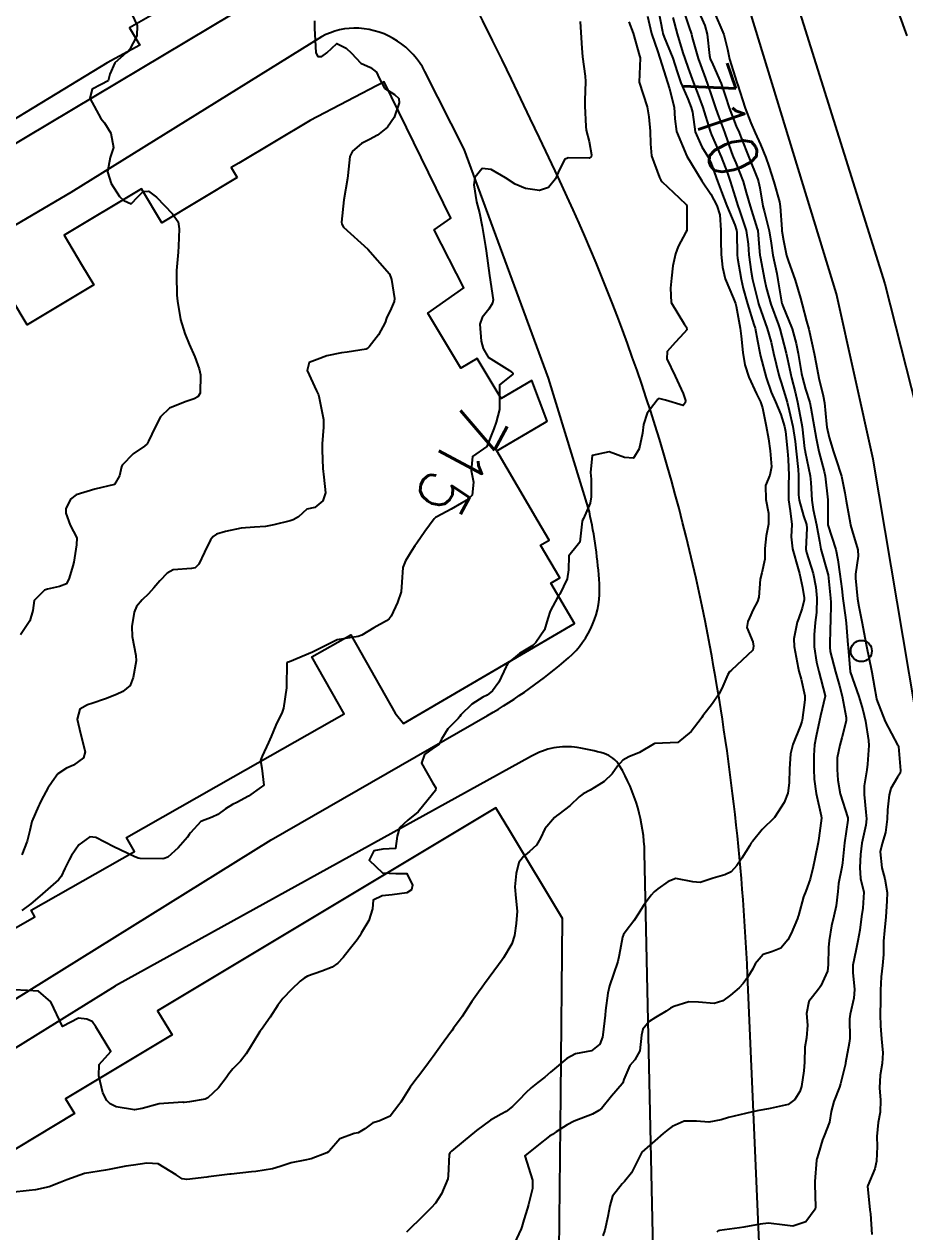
# Model space of a CAD drawing. Header units: metres. Extents: x 286371 to 293043, y 7462578 to 7466404.
# Drawn here: x 290000.8 to 290072.8, y 7464101.8 to 7464200.6 of the extents above; entities that cross this region are included whole.
import ezdxf
from ezdxf.enums import TextEntityAlignment as Align

# ---------------------------------------------------------------- set-up
doc = ezdxf.new("R2010")
doc.units = ezdxf.units.M
doc.header["$MEASUREMENT"] = 0
for name, color, linetype in [('Cotas', 45, 'Continuous'), ('Curvas de Nivel 1m', 11, 'Continuous'), ('Curvas de Nivel 5m', 15, 'Continuous'), ('Edificações', 30, 'Continuous'), ('Linha Férrea', 20, 'Continuous'), ('Postes', 20, 'Continuous'), ('Vias primárias', 230, 'Continuous')]:
    doc.layers.add(name, color=color, linetype=linetype)
doc.styles.add('Style-STANDARD', font='STANDARD.shx')

msp = doc.modelspace()

# ---------------------------------------------------------------- linework, layer by layer
at = {"layer": 'Curvas de Nivel 1m', "flags": 128}
for points, elevation in [([(290009.171, 7464202.322), (290010.028, 7464200.501), (290009.979, 7464199.654), (290009.393, 7464198.51), (290009.262, 7464198.362), (290009.11, 7464198.263), (290008.178, 7464197.449), (290007.765, 7464196.534), (290007.639, 7464195.973), (290007.071, 7464195.69), (290006.329, 7464195.291), (290006.139, 7464194.558), (290007.029, 7464192.907), (290007.329, 7464192.54), (290007.855, 7464191.688), (290008.09, 7464190.528), (290007.808, 7464189.706), (290007.582, 7464188.535), (290007.888, 7464187.592), (290008.58, 7464186.52), (290008.929, 7464186.192), (290009.511, 7464185.92), (290010.08, 7464186.497), (290010.497, 7464186.935), (290010.941, 7464186.945), (290011.605, 7464186.474), (290012.914, 7464185.087), (290013.357, 7464184.448), (290013.459, 7464183.883), (290013.395, 7464182.447), (290013.365, 7464181.948), (290013.244, 7464180.448), (290013.224, 7464180.063), (290013.254, 7464178.448), (290013.301, 7464177.952), (290013.559, 7464176.443), (290013.911, 7464175.293), (290014.273, 7464174.432), (290014.733, 7464173.386), (290015.095, 7464172.419), (290015.194, 7464171.93), (290015.179, 7464170.417), (290014.987, 7464170.113), (290014.677, 7464169.949), (290013.954, 7464169.719), (290012.665, 7464169.201), (290011.931, 7464168.475), (290011.477, 7464167.647), (290010.947, 7464166.49), (290010.827, 7464166.285), (290010.618, 7464166.073), (290009.675, 7464165.442), (290008.791, 7464164.521), (290008.732, 7464164.382), (290008.581, 7464163.667), (290008.147, 7464162.955), (290006.564, 7464162.554), (290005.029, 7464162.106), (290004.551, 7464161.743), (290004.174, 7464160.956), (290004.167, 7464160.59), (290004.52, 7464159.628), (290005.069, 7464158.576), (290005.064, 7464158.008), (290004.822, 7464156.579), (290004.757, 7464156.292), (290004.455, 7464155.289), (290004.222, 7464154.813), (290003.654, 7464154.596), (290002.668, 7464154.384), (290002.439, 7464154.307), (290001.601, 7464153.452), (290001.475, 7464152.629), (290001.247, 7464151.786), (290000.465, 7464150.643)], 717), ([(290052.648, 7464201.852), (290052.984, 7464200.01), (290053.026, 7464199.846), (290053.14, 7464199.55), (290053.828, 7464197.834), (290054.203, 7464196.717), (290054.504, 7464195.823), (290055.055, 7464194.516), (290055.345, 7464193.81), (290055.437, 7464193.409), (290055.664, 7464191.805), (290056.208, 7464190.584), (290056.704, 7464189.789), (290056.976, 7464189.217), (290057.498, 7464187.776), (290057.815, 7464186.897), (290058.266, 7464185.764), (290058.901, 7464184.189), (290059.055, 7464183.752), (290059.083, 7464183.56), (290059.112, 7464181.751), (290059.136, 7464181.474), (290059.416, 7464179.746), (290059.58, 7464178.986), (290059.935, 7464177.737), (290060.475, 7464176.032), (290060.561, 7464175.728), (290060.759, 7464174.701), (290060.953, 7464173.721), (290061.01, 7464173.45), (290061.469, 7464171.713), (290061.889, 7464170.514), (290062.236, 7464169.701), (290062.664, 7464168.684), (290062.972, 7464167.69), (290063.045, 7464167.282), (290063.215, 7464165.685), (290063.271, 7464165.018), (290063.318, 7464163.683), (290063.298, 7464162.959), (290063.297, 7464161.683), (290063.426, 7464160.796), (290063.564, 7464159.679), (290063.53, 7464158.658), (290063.616, 7464157.678), (290064.083, 7464156.057), (290064.192, 7464155.669), (290064.447, 7464154.504), (290064.58, 7464153.662), (290064.579, 7464153.515), (290064.422, 7464152.829), (290064.113, 7464151.965), (290064.013, 7464151.67), (290063.74, 7464150.318), (290063.76, 7464149.674), (290064.08, 7464147.937), (290064.141, 7464147.667), (290064.334, 7464147.023), (290064.645, 7464145.659), (290064.646, 7464145.323), (290064.411, 7464143.663), (290064.388, 7464143.557), (290064.277, 7464143.22), (290063.655, 7464141.676), (290063.46, 7464140.898), (290063.386, 7464139.687), (290063.355, 7464138.539), (290063.239, 7464137.689), (290062.944, 7464136.932), (290062.164, 7464135.704), (290061.142, 7464134.721), (290060.342, 7464133.731), (290060.256, 7464133.608), (290060.127, 7464133.393), (290059.494, 7464132.356), (290059.062, 7464131.75), (290058.598, 7464131.253), (290058.089, 7464130.992), (290057.123, 7464130.739), (290056.076, 7464130.38), (290055.464, 7464130.416), (290054.087, 7464130.688), (290053.461, 7464130.456), (290052.618, 7464129.846), (290052.32, 7464129.6), (290052.066, 7464129.342), (290051.43, 7464128.487), (290051.066, 7464127.869), (290050.658, 7464127.248), (290050.015, 7464126.411), (290049.79, 7464126.106), (290049.707, 7464125.889), (290049.459, 7464124.418), (290049.343, 7464123.894), (290048.993, 7464122.864), (290048.663, 7464121.904), (290048.528, 7464121.313), (290048.339, 7464119.908), (290048.296, 7464119.521), (290048.118, 7464117.911), (290048.079, 7464117.713), (290047.872, 7464117.144), (290047.182, 7464116.607), (290045.86, 7464116.344), (290045.156, 7464115.958), (290043.837, 7464114.838), (290043.371, 7464114.451), (290042.786, 7464114), (290042.248, 7464113.578), (290041.811, 7464113.169), (290041.252, 7464112.573), (290040.716, 7464112.031), (290040.189, 7464111.638), (290039.785, 7464111.412), (290038.916, 7464110.918), (290037.764, 7464110.074), (290036.675, 7464109.166), (290035.738, 7464108.383), (290035.595, 7464108.247), (290035.531, 7464108.107), (290035.459, 7464106.357), (290035.418, 7464106.109), (290034.903, 7464104.899), (290034.412, 7464104.123), (290034.063, 7464103.734), (290033.662, 7464103.334), (290033.053, 7464102.743), (290032.444, 7464102.152), (290032.043, 7464101.753)], 712), ([(290055.87, 7464201.804), (290056.445, 7464200.504), (290056.653, 7464199.792), (290056.838, 7464198.06), (290056.9, 7464197.787), (290057.097, 7464197.319), (290057.778, 7464195.774), (290058.131, 7464194.695), (290058.432, 7464193.764), (290059.022, 7464192.28), (290059.257, 7464191.751), (290059.439, 7464191.317), (290060.06, 7464189.738), (290060.779, 7464187.905), (290060.838, 7464187.726), (290060.946, 7464187.214), (290061.212, 7464185.72), (290061.302, 7464185.335), (290061.714, 7464183.712), (290061.89, 7464182.698), (290062.027, 7464181.707), (290062.331, 7464180.213), (290062.432, 7464179.7), (290062.766, 7464177.734), (290062.777, 7464177.695), (290062.803, 7464177.628), (290063.611, 7464175.682), (290063.939, 7464174.494), (290064.095, 7464173.674), (290064.359, 7464172.03), (290064.432, 7464171.669), (290064.7, 7464170.736), (290065.031, 7464169.659), (290065.123, 7464169.21), (290065.386, 7464167.653), (290065.551, 7464166.73), (290065.778, 7464165.647), (290066.219, 7464164.011), (290066.296, 7464163.639), (290066.511, 7464161.679), (290066.515, 7464161.635), (290066.524, 7464159.634), (290067.175, 7464157.624), (290067.324, 7464156.78), (290067.506, 7464155.619), (290067.667, 7464154.395), (290067.755, 7464153.615), (290067.972, 7464152.049), (290068.017, 7464151.61), (290068.158, 7464149.827), (290068.177, 7464149.607), (290068.344, 7464147.604), (290069.047, 7464145.593), (290069.375, 7464144.511), (290069.589, 7464143.585), (290069.848, 7464141.993), (290069.863, 7464141.58), (290069.766, 7464140.047), (290069.704, 7464139.582), (290069.498, 7464138.285), (290069.49, 7464137.585), (290069.632, 7464136.116), (290069.689, 7464135.581), (290069.635, 7464135.073), (290069.286, 7464133.591), (290069.182, 7464132.665), (290069.134, 7464131.594), (290069.196, 7464130.707), (290069.46, 7464129.594), (290069.375, 7464128.263), (290069.272, 7464127.596), (290069.135, 7464126.48), (290068.977, 7464125.6), (290068.816, 7464124.778), (290068.573, 7464123.605), (290068.552, 7464123.019), (290068.691, 7464121.603), (290068.638, 7464120.899), (290068.338, 7464119.608), (290068.299, 7464119.217), (290068.308, 7464117.608), (290068.268, 7464117.218), (290067.968, 7464115.613), (290067.948, 7464115.518), (290067.846, 7464115.086), (290067.556, 7464113.891), (290067.472, 7464113.62), (290066.998, 7464112.435), (290066.784, 7464111.63), (290066.654, 7464110.758), (290066.221, 7464109.638), (290066.077, 7464109.322), (290065.742, 7464108.202), (290065.623, 7464107.759), (290065.602, 7464107.646), (290065.452, 7464105.904), (290065.453, 7464105.648), (290065.501, 7464103.823), (290065.477, 7464103.647), (290064.721, 7464102.595), (290063.653, 7464102.259), (290063.008, 7464102.33), (290061.656, 7464102.482), (290060.967, 7464102.402), (290059.65, 7464102.161), (290059.281, 7464102.109), (290057.646, 7464101.891), (290057.545, 7464101.866), (290057.449, 7464101.767)], 709), ([(290057.173, 7464201.728), (290058.02, 7464199.771), (290058.31, 7464198.577), (290058.467, 7464197.764), (290059.075, 7464195.849), (290059.109, 7464195.754), (290059.127, 7464195.7), (290059.748, 7464193.744), (290060.217, 7464192.546), (290060.578, 7464191.731), (290061, 7464190.772), (290061.432, 7464189.718), (290061.685, 7464189.002), (290062.106, 7464187.707), (290062.56, 7464186.07), (290062.62, 7464185.699), (290062.742, 7464183.852), (290062.758, 7464183.696), (290062.882, 7464182.917), (290063.139, 7464181.69), (290063.268, 7464181.278), (290063.836, 7464179.679), (290064.282, 7464178.202), (290064.422, 7464177.67), (290064.784, 7464176.314), (290064.956, 7464175.662), (290065.02, 7464175.411), (290065.395, 7464173.655), (290065.552, 7464172.832), (290065.782, 7464171.648), (290066.123, 7464170.206), (290066.231, 7464169.641), (290066.413, 7464167.874), (290066.443, 7464167.637), (290066.632, 7464166.805), (290066.985, 7464165.629), (290067.182, 7464165.049), (290067.637, 7464163.619), (290067.92, 7464162.257), (290068.019, 7464161.612), (290068.337, 7464159.797), (290068.38, 7464159.607), (290068.517, 7464159.164), (290068.96, 7464157.597), (290068.99, 7464157.093), (290068.778, 7464155.6), (290068.776, 7464155.283), (290068.955, 7464153.597), (290069.048, 7464152.972), (290069.334, 7464151.59), (290069.556, 7464150.417), (290069.71, 7464149.584), (290070.066, 7464147.861), (290070.12, 7464147.578), (290070.325, 7464146.334), (290070.46, 7464145.572), (290070.504, 7464145.378), (290071.208, 7464143.561), (290072.255, 7464141.581), (290072.274, 7464141.544), (290072.284, 7464141.514), (290072.467, 7464139.541), (290072.433, 7464139.328), (290072.213, 7464138.98), (290071.682, 7464138.064), (290071.532, 7464137.554), (290071.392, 7464136.33), (290071.366, 7464135.556), (290071.24, 7464134.455), (290070.948, 7464133.562), (290070.802, 7464132.876), (290070.942, 7464131.562), (290071.192, 7464130.673), (290071.358, 7464129.559), (290071.34, 7464128.845), (290071.258, 7464127.566), (290071.14, 7464126.445), (290071.076, 7464125.568), (290071.069, 7464124.487), (290070.998, 7464123.569), (290070.877, 7464122.654), (290070.823, 7464121.571), (290070.827, 7464120.675), (290070.81, 7464119.571), (290070.82, 7464118.651), (290070.909, 7464117.569), (290071.015, 7464116.419), (290070.967, 7464115.568), (290070.803, 7464114.606), (290070.738, 7464113.571), (290070.816, 7464112.562), (290070.801, 7464111.569), (290070.624, 7464110.729), (290070.526, 7464109.573), (290070.552, 7464108.773), (290070.491, 7464107.573), (290070.354, 7464106.945), (290069.775, 7464105.583), (290069.765, 7464105.522), (290069.957, 7464103.58), (290069.995, 7464103.244), (290070.116, 7464101.577)], 708), ([(290051.762, 7464201.269), (290052.102, 7464199.86), (290052.605, 7464198.369), (290052.783, 7464197.849), (290053.093, 7464196.808), (290053.399, 7464195.84), (290053.566, 7464195.337), (290053.942, 7464193.831), (290053.996, 7464192.864), (290054.145, 7464191.827), (290054.984, 7464189.814), (290056.197, 7464187.796), (290056.938, 7464186.718), (290057.435, 7464185.777), (290057.668, 7464185.018), (290057.774, 7464183.771), (290057.756, 7464182.896), (290057.783, 7464181.771), (290057.892, 7464180.725), (290058.112, 7464179.765), (290058.81, 7464178.179), (290058.965, 7464177.752), (290059.015, 7464177.537), (290059.353, 7464175.746), (290059.435, 7464175.074), (290059.55, 7464173.742), (290059.723, 7464172.746), (290060.044, 7464171.734), (290060.694, 7464170.361), (290061.004, 7464169.72), (290061.178, 7464169.213), (290061.46, 7464167.712), (290061.663, 7464166.679), (290061.804, 7464165.707), (290061.917, 7464164.382), (290061.771, 7464163.707), (290061.423, 7464162.86), (290061.448, 7464161.711), (290061.649, 7464160.596), (290061.653, 7464159.708), (290061.478, 7464158.742), (290061.35, 7464157.712), (290061.36, 7464156.833), (290061.12, 7464155.715), (290060.986, 7464155.186), (290060.88, 7464153.718), (290060.766, 7464153.382), (290060.419, 7464152.71), (290060.104, 7464152.034), (290059.978, 7464151.731), (290059.903, 7464151.24), (290060.379, 7464150.077), (290060.433, 7464149.724), (290060.369, 7464149.374), (290058.633, 7464147.76), (290058.48, 7464147.624), (290058.339, 7464147.409), (290057.845, 7464146.248), (290057.599, 7464145.775), (290057.071, 7464145.014), (290056.287, 7464144.011), (290056.196, 7464143.886), (290056.142, 7464143.797), (290055.34, 7464142.736), (290054.254, 7464141.824), (290052.368, 7464141.737), (290052.252, 7464141.688), (290051.107, 7464141.005), (290050.236, 7464140.665), (290049.733, 7464140.391), (290049.316, 7464139.898), (290048.863, 7464139.256), (290048.205, 7464138.643), (290047.769, 7464138.352), (290047.064, 7464137.931), (290046.5, 7464137.629), (290046.186, 7464137.38), (290045.445, 7464136.685), (290044.511, 7464135.969), (290044.309, 7464135.825), (290044.16, 7464135.695), (290043.373, 7464134.758), (290043.023, 7464133.991), (290042.681, 7464133.441), (290042.118, 7464132.908), (290041.616, 7464132.507), (290041.251, 7464132.017), (290041.012, 7464131.098), (290040.911, 7464130.022), (290040.987, 7464129.094), (290041.097, 7464128.019), (290041.029, 7464127.019), (290040.875, 7464126.022), (290040.668, 7464125.36), (290039.987, 7464124.212), (290039.861, 7464124.037), (290039.577, 7464123.642), (290038.424, 7464122.067), (290038.225, 7464121.793), (290037.944, 7464121.408), (290037.39, 7464120.625), (290037.036, 7464120.088), (290036.591, 7464119.414), (290035.899, 7464118.44), (290035.759, 7464118.244), (290035.656, 7464118.108), (290034.908, 7464117.085), (290034.223, 7464116.129), (290034.069, 7464115.913), (290033.846, 7464115.613), (290033.214, 7464114.766), (290032.741, 7464114.151), (290032.351, 7464113.622), (290031.803, 7464112.747), (290031.571, 7464112.395), (290031.43, 7464112.17), (290030.714, 7464111.246), (290029.774, 7464110.85), (290029.283, 7464110.69), (290028.627, 7464110.211), (290028.087, 7464109.892), (290027.758, 7464109.84), (290026.607, 7464109.385), (290025.736, 7464108.411), (290025.663, 7464108.328), (290025.535, 7464108.257), (290024.24, 7464107.763), (290023.724, 7464107.642), (290022.6, 7464107.422), (290021.716, 7464107.128), (290021.098, 7464106.942), (290019.712, 7464106.728), (290019.372, 7464106.689), (290017.707, 7464106.498), (290017.593, 7464106.49), (290016.731, 7464106.389), (290015.837, 7464106.277), (290015.711, 7464106.263), (290014.089, 7464106.056), (290013.709, 7464106.122), (290013.199, 7464106.452), (290011.727, 7464107.348), (290010.811, 7464107.405), (290009.725, 7464107.242), (290009.081, 7464107.157), (290007.719, 7464106.893), (290007.423, 7464106.834), (290005.714, 7464106.564), (290004.257, 7464106.035), (290003.702, 7464105.81), (290002.828, 7464105.477), (290001.693, 7464105.209), (290001.173, 7464105.151), (289999.689, 7464105.006)], 713), ([(290050.232, 7464200.814), (290050.583, 7464199.883), (290051.117, 7464198.04), (290051.15, 7464197.874), (290051.154, 7464197.833), (290051.084, 7464195.874), (290051.726, 7464193.864), (290051.867, 7464193.027), (290051.98, 7464191.86), (290052.022, 7464190.836), (290052.103, 7464189.858), (290052.739, 7464188.066), (290052.852, 7464187.846), (290052.952, 7464187.721), (290054.349, 7464186.407), (290054.925, 7464185.859), (290054.961, 7464185.814), (290054.974, 7464185.763), (290054.983, 7464183.813), (290054.969, 7464183.737), (290054.891, 7464183.591), (290054.265, 7464182.432), (290054.05, 7464181.827), (290053.826, 7464180.854), (290053.734, 7464179.831), (290053.645, 7464179.009), (290053.692, 7464177.831), (290054.777, 7464176.034), (290054.953, 7464175.812), (290054.97, 7464175.612), (290054.767, 7464175.368), (290054.015, 7464174.566), (290053.379, 7464173.835), (290053.352, 7464173.218), (290054.023, 7464171.825), (290054.693, 7464170.389), (290054.881, 7464169.811), (290054.857, 7464169.636), (290054.678, 7464169.411), (290053.228, 7464169.836), (290052.686, 7464169.974), (290052.607, 7464169.923), (290052.547, 7464169.847), (290051.745, 7464168.781), (290051.438, 7464167.863), (290051.358, 7464167.149), (290051.077, 7464165.868), (290050.613, 7464165.111), (290049.874, 7464165.151), (290048.62, 7464165.622), (290047.231, 7464165.319), (290047.114, 7464163.937), (290047.143, 7464163.379), (290047.153, 7464161.936), (290047.077, 7464161.416), (290046.537, 7464160.166), (290046.457, 7464160.024), (290046.426, 7464159.946), (290046.216, 7464158.232), (290046.021, 7464157.952), (290045.335, 7464157.114), (290045.308, 7464155.962), (290045.192, 7464155.224), (290044.579, 7464153.972), (290044.523, 7464153.883), (290044.431, 7464153.745), (290043.806, 7464152.591), (290043.611, 7464151.986), (290043.335, 7464151.046), (290042.627, 7464150.001), (290042.502, 7464149.873), (290042.371, 7464149.77), (290041.279, 7464149.102), (290040.348, 7464148.33), (290040.243, 7464148.139), (290040.205, 7464148.037), (290039.605, 7464146.765), (290039.076, 7464146.053), (290038.656, 7464145.712), (290038.306, 7464145.541), (290037.403, 7464144.973), (290036.499, 7464144.091), (290036.411, 7464143.964), (290036.28, 7464143.792), (290035.416, 7464142.958), (290034.924, 7464142.114), (290034.692, 7464141.673), (290034.243, 7464141.368), (290033.532, 7464140.837), (290033.266, 7464140.139), (290034.2, 7464138.508), (290034.459, 7464138.12), (290034.409, 7464137.903), (290034.186, 7464137.589), (290032.996, 7464136.148), (290032.154, 7464135.463), (290031.462, 7464134.857), (290031.277, 7464134.177), (290031.14, 7464133.158), (290030.118, 7464133.113), (290029.364, 7464132.957), (290029.004, 7464132.211), (290030.088, 7464131.153), (290031.166, 7464131.1), (290032.088, 7464131.113), (290032.543, 7464130.157), (290032.449, 7464129.778), (290032.064, 7464129.515), (290030.88, 7464129.364), (290030.06, 7464129.269), (290029.329, 7464128.931), (290029.255, 7464128.206), (290028.972, 7464127.269), (290028.347, 7464126.219), (290028.22, 7464126.012), (290028.006, 7464125.693), (290027.366, 7464124.861), (290026.861, 7464124.241), (290026.442, 7464123.782), (290025.972, 7464123.452), (290025.125, 7464123.108), (290023.96, 7464122.696), (290023.69, 7464122.556), (290023.356, 7464122.293), (290022.627, 7464121.621), (290021.933, 7464120.886), (290021.682, 7464120.563), (290021.524, 7464120.32), (290020.892, 7464119.347), (290020.178, 7464118.34), (290020.061, 7464118.172), (290019.887, 7464117.901), (290019.29, 7464116.936), (290018.922, 7464116.359), (290018.461, 7464115.759), (290017.845, 7464115.116), (290017.508, 7464114.71), (290017.298, 7464114.382), (290016.658, 7464113.555), (290015.809, 7464112.736), (290015.584, 7464112.631), (290014.305, 7464112.427), (290013.859, 7464112.378), (290013.803, 7464112.378), (290013.752, 7464112.384), (290011.801, 7464112.257), (290010.416, 7464111.874), (290009.793, 7464111.765), (290008.299, 7464112.025), (290007.8, 7464112.259), (290007.525, 7464112.539), (290007.202, 7464113.154), (290006.884, 7464114.549), (290006.919, 7464115.477), (290007.864, 7464116.534), (290006.628, 7464118.553), (290006.333, 7464118.988), (290005.903, 7464119.18), (290005.214, 7464119.265), (290003.894, 7464118.594), (290002.949, 7464120.609), (290001.937, 7464121.48), (290001.054, 7464121.521), (289999.938, 7464121.576)], 714), ([(290024.531, 7464200.906), (290024.516, 7464200.284), (290024.613, 7464198.791), (290024.622, 7464198.282), (290024.793, 7464197.963), (290025.11, 7464197.977), (290025.536, 7464198.268), (290026.355, 7464199.027), (290027.12, 7464198.668), (290027.56, 7464198.238), (290028.314, 7464197.438), (290029.097, 7464197.082), (290029.586, 7464196.699), (290029.82, 7464196.203), (290030.257, 7464195.381), (290031.064, 7464194.865), (290031.41, 7464194.528), (290031.441, 7464194.179), (290031.036, 7464192.979), (290030.489, 7464192.192), (290029.67, 7464191.549), (290029.008, 7464191.172), (290028.378, 7464190.849), (290027.622, 7464190.235), (290027.424, 7464189.801), (290027.246, 7464188.24), (290027.212, 7464187.989), (290026.934, 7464186.244), (290026.733, 7464184.421), (290026.756, 7464184.247), (290026.901, 7464184.014), (290028.874, 7464182.214), (290030.654, 7464180.187), (290030.827, 7464179.733), (290031.078, 7464178.18), (290031.046, 7464177.936), (290030.791, 7464177.342), (290030.415, 7464176.555), (290030.293, 7464176.192), (290029.766, 7464175.193), (290028.99, 7464174.211), (290028.87, 7464174.084), (290028.741, 7464174.022), (290027.202, 7464173.773), (290026.736, 7464173.735), (290025.528, 7464173.466), (290024.728, 7464173.187), (290024.076, 7464172.931), (290023.911, 7464172.286), (290024.689, 7464170.6), (290024.838, 7464170.272), (290024.901, 7464170.051), (290025.252, 7464168.265), (290025.271, 7464167.639), (290025.155, 7464166.266), (290025.136, 7464165.747), (290025.196, 7464164.265), (290025.297, 7464163.55), (290025.408, 7464162.262), (290025.209, 7464161.61), (290024.546, 7464161.064), (290023.901, 7464160.927), (290023.204, 7464160.294), (290022.779, 7464160.052), (290022.529, 7464159.964), (290021.208, 7464159.64), (290020.522, 7464159.512), (290019.618, 7464159.45), (290018.519, 7464159.381), (290017.228, 7464159.104), (290016.511, 7464158.872), (290016.229, 7464158.687), (290016.027, 7464158.412), (290015.511, 7464157.397), (290015.046, 7464156.426), (290014.763, 7464156.137), (290014.469, 7464156.08), (290012.971, 7464155.952), (290012.463, 7464155.7), (290011.86, 7464155.066), (290011.375, 7464154.48), (290010.932, 7464153.992), (290010.429, 7464153.514), (290009.963, 7464152.959), (290009.779, 7464152.504), (290009.589, 7464151.314), (290009.619, 7464150.506), (290009.904, 7464148.958), (290009.923, 7464148.501), (290009.692, 7464147.146), (290009.446, 7464146.508), (290008.835, 7464145.998), (290008.312, 7464145.752), (290007.434, 7464145.411), (290006.301, 7464145.014), (290005.955, 7464144.904), (290005.326, 7464144.569), (290005.103, 7464143.751), (290005.367, 7464142.568), (290005.749, 7464141.054), (290005.614, 7464140.564), (290004.819, 7464139.982), (290004.221, 7464139.726), (290003.53, 7464139.279), (290003.051, 7464138.602), (290002.709, 7464138.094), (290002.182, 7464137.144), (290002.015, 7464136.779), (290001.93, 7464136.618), (290001.407, 7464135.374), (290001.233, 7464134.628), (290001.011, 7464133.751), (290000.575, 7464132.638)], 716), ([(290053.834, 7464201.164), (290054.193, 7464199.829), (290054.649, 7464198.286), (290054.81, 7464197.819), (290055.092, 7464197.031), (290055.534, 7464195.808), (290055.816, 7464195.05), (290056.279, 7464193.796), (290056.86, 7464191.943), (290056.912, 7464191.786), (290057.011, 7464191.55), (290057.779, 7464189.773), (290058.298, 7464188.43), (290058.526, 7464187.761), (290058.935, 7464186.469), (290059.155, 7464185.751), (290059.284, 7464185.383), (290059.822, 7464183.741), (290060.001, 7464182.614), (290060.06, 7464181.737), (290060.232, 7464180.344), (290060.348, 7464179.732), (290060.806, 7464177.865), (290060.843, 7464177.724), (290060.869, 7464177.658), (290061.556, 7464175.713), (290061.877, 7464174.587), (290062.082, 7464173.704), (290062.515, 7464171.899), (290062.573, 7464171.697), (290062.708, 7464171.297), (290063.18, 7464169.687), (290063.352, 7464169.002), (290063.655, 7464167.679), (290063.841, 7464166.461), (290063.928, 7464165.675), (290064.085, 7464164.179), (290064.114, 7464163.671), (290064.123, 7464162.109), (290064.165, 7464161.67), (290064.535, 7464160.385), (290064.76, 7464159.661), (290064.798, 7464159.382), (290064.713, 7464157.661), (290064.759, 7464157.392), (290065.321, 7464155.652), (290065.543, 7464154.553), (290065.62, 7464153.647), (290065.582, 7464152.482), (290065.49, 7464151.648), (290065.392, 7464150.647), (290065.394, 7464149.649), (290065.6, 7464148.401), (290065.782, 7464147.643), (290066.29, 7464145.66), (290066.294, 7464145.635), (290065.909, 7464144.021), (290065.831, 7464143.641), (290065.563, 7464142.346), (290065.431, 7464141.647), (290065.363, 7464140.774), (290065.36, 7464139.652), (290065.39, 7464138.829), (290065.55, 7464137.654), (290065.978, 7464135.827), (290066.003, 7464135.647), (290065.784, 7464133.997), (290065.725, 7464133.65), (290065.445, 7464132.313), (290065.309, 7464131.656), (290065.082, 7464130.656), (290064.713, 7464129.665), (290064.526, 7464129.199), (290064.103, 7464127.673), (290064.089, 7464127.617), (290064.03, 7464127.433), (290063.503, 7464126.191), (290063.253, 7464125.686), (290062.681, 7464125.007), (290061.99, 7464124.738), (290061.221, 7464124.481), (290060.575, 7464123.725), (290060.384, 7464123.312), (290059.957, 7464122.6), (290059.596, 7464122.093), (290059.276, 7464121.744), (290058.547, 7464121.143), (290057.928, 7464120.676), (290057.226, 7464120.474), (290055.926, 7464120.585), (290055.136, 7464120.596), (290053.92, 7464120.232), (290053.657, 7464120.089), (290053.285, 7464119.834), (290052.424, 7464119.329), (290051.901, 7464119.002), (290051.385, 7464118.369), (290051.266, 7464117.864), (290051.146, 7464116.584), (290050.729, 7464115.871), (290050.329, 7464115.395), (290049.83, 7464114.255), (290049.742, 7464113.969), (290049.696, 7464113.886), (290048.828, 7464112.88), (290048.017, 7464111.911), (290047.791, 7464111.708), (290047.273, 7464111.412), (290045.777, 7464110.835), (290045.196, 7464110.539), (290044.305, 7464109.976), (290043.981, 7464109.761), (290043.758, 7464109.599), (290042.843, 7464108.903), (290041.734, 7464108.014), (290042.361, 7464106.005), (290042.365, 7464105.334), (290042.026, 7464104.009), (290041.949, 7464103.731), (290041.655, 7464102.774), (290041.479, 7464102.185), (290041.422, 7464102.018), (290040.863, 7464100.789)], 711), ([(290073.006, 7464199.666), (290072.322, 7464201.547)], 708)]:
    msp.add_lwpolyline(points, dxfattribs=dict(at, elevation=elevation))
at = {"layer": 'Curvas de Nivel 5m', "flags": 128}
for points, elevation in [([(290054.685, 7464201.822), (290055.153, 7464200.431), (290055.354, 7464199.811), (290055.428, 7464199.52), (290055.908, 7464197.802), (290056.398, 7464196.481), (290056.658, 7464195.791), (290057.056, 7464194.599), (290057.328, 7464193.78), (290057.497, 7464193.318), (290058.057, 7464191.769), (290058.642, 7464190.107), (290058.772, 7464189.758), (290058.977, 7464189.271), (290059.58, 7464187.745), (290059.848, 7464186.834), (290060.155, 7464185.736), (290060.745, 7464183.878), (290060.776, 7464183.726), (290060.878, 7464182.674), (290060.963, 7464181.723), (290060.981, 7464181.604), (290061.327, 7464179.717), (290061.461, 7464179.078), (290061.857, 7464177.709), (290062.477, 7464176), (290062.584, 7464175.697), (290062.765, 7464175.061), (290063.111, 7464173.689), (290063.208, 7464173.216), (290063.534, 7464171.682), (290063.831, 7464170.543), (290064.044, 7464169.674), (290064.363, 7464167.956), (290064.403, 7464167.668), (290064.617, 7464165.88), (290064.65, 7464165.664), (290064.657, 7464165.62), (290065.061, 7464163.657), (290065.131, 7464163.101), (290065.2, 7464161.655), (290065.303, 7464160.892), (290065.602, 7464159.648), (290065.847, 7464158.301), (290065.951, 7464157.643), (290066.467, 7464155.821), (290066.522, 7464155.634), (290066.531, 7464155.565), (290066.736, 7464153.63), (290066.755, 7464153.304), (290066.722, 7464151.63), (290066.716, 7464151.313), (290066.676, 7464149.63), (290066.72, 7464149.278), (290067.136, 7464147.623), (290067.466, 7464146.478), (290067.689, 7464145.614), (290068.024, 7464143.872), (290068.024, 7464143.608), (290067.674, 7464142.202), (290067.506, 7464141.616), (290067.289, 7464140.568), (290067.27, 7464139.619), (290067.34, 7464138.751), (290067.536, 7464137.618), (290068.155, 7464135.656), (290068.162, 7464135.604), (290068.152, 7464135.484), (290067.875, 7464133.618), (290067.726, 7464131.994), (290067.672, 7464131.621), (290067.402, 7464130.296), (290067.327, 7464129.626), (290067.205, 7464128.468), (290067.012, 7464127.63), (290066.822, 7464126.833), (290066.636, 7464125.635), (290066.575, 7464125.056), (290066.534, 7464123.636), (290066.476, 7464123.128), (290065.948, 7464121.917), (290065.84, 7464121.751), (290065.751, 7464121.647), (290064.966, 7464120.621), (290064.775, 7464119.662), (290064.858, 7464118.702), (290064.775, 7464117.661), (290064.638, 7464116.897), (290064.597, 7464115.663), (290064.551, 7464114.956), (290064.361, 7464113.666), (290064.22, 7464113.266), (290063.808, 7464112.604), (290063.275, 7464112.21), (290061.796, 7464111.865), (290061.655, 7464111.847), (290060.86, 7464111.718), (290060.01, 7464111.512), (290059.79, 7464111.458), (290058.402, 7464111.138), (290057.782, 7464110.952), (290056.793, 7464110.765), (290055.78, 7464110.832), (290054.762, 7464110.827), (290053.773, 7464110.399), (290053.445, 7464110.153), (290053.054, 7464109.835), (290052.374, 7464109.226), (290051.746, 7464108.681), (290051.297, 7464108.305), (290051.087, 7464107.864), (290050.46, 7464106.624), (290049.883, 7464105.891), (290049.701, 7464105.714), (290048.894, 7464104.698), (290048.679, 7464103.909), (290048.523, 7464103.049), (290048.274, 7464101.915), (290048.109, 7464101.445)], 710), ([(290046.266, 7464200.839), (290046.317, 7464199.947), (290046.401, 7464198.669), (290046.457, 7464197.944), (290046.67, 7464196.361), (290046.705, 7464195.94), (290046.636, 7464194.365), (290046.626, 7464193.941), (290046.726, 7464192.232), (290046.755, 7464191.938), (290047, 7464191.022), (290047.194, 7464189.931), (290047.147, 7464189.767), (290046.98, 7464189.658), (290045.271, 7464189.669), (290044.978, 7464189.546), (290044.457, 7464188.477), (290044.231, 7464187.975), (290043.671, 7464187.256), (290042.939, 7464187.014), (290041.791, 7464187.162), (290040.946, 7464187.517), (290040.149, 7464188.037), (290038.967, 7464188.724), (290038.228, 7464188.807), (290037.644, 7464188.074), (290037.555, 7464187.473), (290037.765, 7464186.078), (290038.009, 7464185.171), (290038.227, 7464184.074), (290038.504, 7464182.435), (290038.568, 7464182.069), (290038.834, 7464180.064), (290039.13, 7464178.06), (290039.085, 7464177.775), (290038.792, 7464177.291), (290038.247, 7464176.607), (290038.045, 7464176.075), (290038.157, 7464174.67), (290038.314, 7464174.071), (290038.734, 7464173.376), (290040.47, 7464172.286), (290040.715, 7464172.08), (290040.743, 7464172.034), (290040.747, 7464172), (290040.713, 7464171.938), (290039.646, 7464171.104), (290039.661, 7464170.05), (290039.643, 7464169.076), (290039.375, 7464168.054), (290039.193, 7464167.509), (290038.624, 7464166.064), (290037.45, 7464165.243), (290037.339, 7464164.083), (290037.532, 7464163.128), (290037.407, 7464162.082), (290036.98, 7464161.665), (290036.554, 7464161.412), (290035.714, 7464160.939), (290034.537, 7464160.309), (290034.423, 7464160.239), (290034.302, 7464160.128), (290033.557, 7464159.1), (290032.891, 7464158.149), (290032.737, 7464157.914), (290032.495, 7464157.538), (290031.955, 7464156.69), (290031.735, 7464156.166), (290031.657, 7464154.965), (290031.601, 7464154.167), (290031.324, 7464153.278), (290030.802, 7464152.179), (290030.635, 7464151.956), (290030.408, 7464151.785), (290029.383, 7464151.216), (290028.39, 7464150.607), (290028.105, 7464150.502), (290026.384, 7464150.244), (290024.368, 7464149.218), (290022.486, 7464148.442), (290022.355, 7464148.407), (290022.291, 7464148.379), (290022.268, 7464148.316), (290022.235, 7464146.406), (290022.229, 7464146.316), (290021.98, 7464144.639), (290021.879, 7464144.321), (290021.364, 7464143.236), (290020.965, 7464142.334), (290020.75, 7464141.834), (290020.23, 7464140.715), (290020.125, 7464140.447), (290020.114, 7464140.346), (290020.215, 7464139.732), (290020.382, 7464138.342), (290020.275, 7464138.261), (290020.192, 7464138.211), (290019.116, 7464137.425), (290018.172, 7464136.926), (290017.806, 7464136.744), (290017.25, 7464136.388), (290016.616, 7464135.939), (290016.154, 7464135.72), (290015.215, 7464135.351), (290014.366, 7464134.431), (290014.274, 7464134.29), (290014.129, 7464134.084), (290013.36, 7464133.201), (290012.52, 7464132.458), (290012.229, 7464132.336), (290012.102, 7464132.315), (290010.262, 7464132.332), (290010.102, 7464132.366), (290009.782, 7464132.499), (290008.116, 7464133.299), (290006.629, 7464134.052), (290006.135, 7464134.117), (290005.245, 7464133.445), (290004.637, 7464132.576), (290004.445, 7464132.233), (290004.088, 7464131.527), (290003.796, 7464130.872), (290003.592, 7464130.592), (290002.053, 7464129.241), (290001.315, 7464128.635), (290000.588, 7464128.094)], 715)]:
    msp.add_lwpolyline(points, dxfattribs=dict(at, elevation=elevation))
at = {"layer": 'Edificações'}
for points in [[(290013.195, 7464202.509), (290009.398, 7464200.328), (290010.224, 7464198.891), (290007.556, 7464197.458), (290007.556, 7464197.458), (290004.549, 7464195.626), (289996.65, 7464190.814)], [(290039.431, 7464165.691), (290043.348, 7464167.99), (290043.348, 7464167.99), (290043.559, 7464168.13), (290042.291, 7464171.459), (290039.802, 7464169.971), (290037.832, 7464173.265), (290036.491, 7464172.463), (290033.793, 7464176.974), (290036.733, 7464179.049), (290034.302, 7464183.778), (290035.687, 7464184.73), (290030.226, 7464195.909), (290024.165, 7464192.746)], [(290024.165, 7464192.746), (290018.332, 7464189.254), (290017.71, 7464188.882), (290018.203, 7464188.059)], [(290018.203, 7464188.059), (290012.038, 7464184.37), (290010.378, 7464187.143), (290004.036, 7464183.347), (290005.472, 7464180.948), (290006.474, 7464179.274), (290001.013, 7464176.005), (289998.485, 7464180.228), (289992.389, 7464176.58), (289993.888, 7464174.076), (289987.861, 7464170.469), (289986.758, 7464172.312), (289981.357, 7464169.079), (289980.885, 7464168.797), (289980.205, 7464169.932), (289977.529, 7464168.33), (289979.724, 7464164.798), (289977.362, 7464163.331), (289976.835, 7464164.179), (289970.688, 7464160.361), (289962, 7464155.329), (289953.422, 7464150.36), (289953.091, 7464150.168)], [(289992.587, 7464122.403), (290001.654, 7464127.551), (290001.337, 7464128.109), (290009.795, 7464132.911), (290009.144, 7464134.058), (290017.861, 7464139.007), (290026.959, 7464144.172), (290024.311, 7464148.836), (290027.487, 7464150.639), (290031.131, 7464144.22), (290031.816, 7464143.387), (290040.333, 7464148.386), (290045.779, 7464151.583), (290043.852, 7464154.867), (290044.58, 7464155.295), (290043.005, 7464157.977), (290043.715, 7464158.393), (290042.823, 7464159.913), (290039.431, 7464165.691)], [(290044.536, 7464100.204), (290044.665, 7464113.024), (290044.809, 7464127.414), (290040.496, 7464134.596), (290039.358, 7464136.491), (290020.96, 7464125.442), (290011.691, 7464119.875), (290012.876, 7464117.901), (290004.155, 7464112.663), (290004.881, 7464111.454), (289997.091, 7464106.776), (289996.184, 7464106.231), (289995.574, 7464107.247), (289986.955, 7464102.071), (289980.514, 7464098.203)]]:
    msp.add_lwpolyline(points, dxfattribs=at)
at = {"layer": 'Linha Férrea'}
for points in [[(290008.61, 7464310.117), (290020.298, 7464291.951), (290032.179, 7464272.423), (290039.781, 7464259.502), (290047.913, 7464243.253), (290055.372, 7464226.768), (290060.321, 7464214.011), (290071.176, 7464179.362), (290074.643, 7464165.722)], [(290076.148, 7464129.827), (290070.219, 7464165.014), (290067.223, 7464178.561), (290056.689, 7464212.994), (290051.618, 7464225.192), (290044.238, 7464241.503), (290035.857, 7464257.798), (290028.686, 7464270.333), (290016.848, 7464289.792), (290005.187, 7464307.915)]]:
    msp.add_lwpolyline(points, dxfattribs=at)
at = {"layer": 'Postes'}
msp.add_circle((290069.253, 7464149.32), 0.866, dxfattribs=at)
at = {"layer": 'Vias primárias'}
for points in [[(290064.602, 7464015.741), (290059.944, 7464122.846, 0.036464), (290056.696, 7464150.631, 0.06072), (290045.188, 7464186.491, 0.026735), (290018.734, 7464236.655), (290017.1, 7464239.799), (290009.264, 7464254.872)], [(289857.642, 7464172.422), (289868.449, 7464178.757), (289899.681, 7464196.671), (289961.535, 7464232.419), (289991.245, 7464250.356), (289993.509, 7464251.536, -0.325488), (290003.882, 7464249.98), (290011.661, 7464236.848), (290025.02, 7464213.576, -0.145647), (290026.108, 7464208.821, -0.237747), (290024.113, 7464205.425), (290019.664, 7464202.555), (289999.023, 7464190.218), (289977.212, 7464176.868)], [(289998.27, 7464119.727), (290020.964, 7464133.862), (290038.686, 7464144.049, 0.048785), (290045.309, 7464148.77, 0.233284), (290047.834, 7464154.813, 0.038465), (290047.006, 7464160.704), (290043.652, 7464171.636), (290036.772, 7464190.397), (290033.551, 7464196.744, 0.266721), (290028.148, 7464200.283, 0.142469), (290025.102, 7464199.588), (290004.587, 7464186.848), (289973.98, 7464168.86), (289933.45, 7464145.622), (289916.607, 7464134.859, 0.375269), (289915.651, 7464130.671), (289919.512, 7464123.491), (289938.194, 7464091.229)], [(290053.105, 7463996.668), (290056.385, 7464001.298, 0.217263), (290057.267, 7464005.925), (290054.31, 7464029.453), (290053.43, 7464055.995), (290052.654, 7464080.346), (290051.524, 7464132.808, 0.12973), (290049.479, 7464139.934, 0.188581), (290048.209, 7464140.921, 0.032935), (290046.023, 7464141.414, 0.172806), (290042.284, 7464140.709), (290008.249, 7464121.928)]]:
    msp.add_lwpolyline(points, format="xyb", dxfattribs=at)
msp.add_lwpolyline([(289994.329, 7464113.307), (290008.249, 7464121.928)], dxfattribs=at)

# ---------------------------------------------------------------- texts
at = {"layer": 'Cotas', "style": 'Style-STANDARD'}
for s, rotation, p in [('710', 288.76047, (290057.749, 7464192.784, 710)), ('715', 241.99072, (290036.531, 7464164.898, 715))]:
    msp.add_text(s, height=4, rotation=rotation, dxfattribs=at).set_placement(p, align=Align.MIDDLE_CENTER)

doc.saveas('drawing.dxf')
